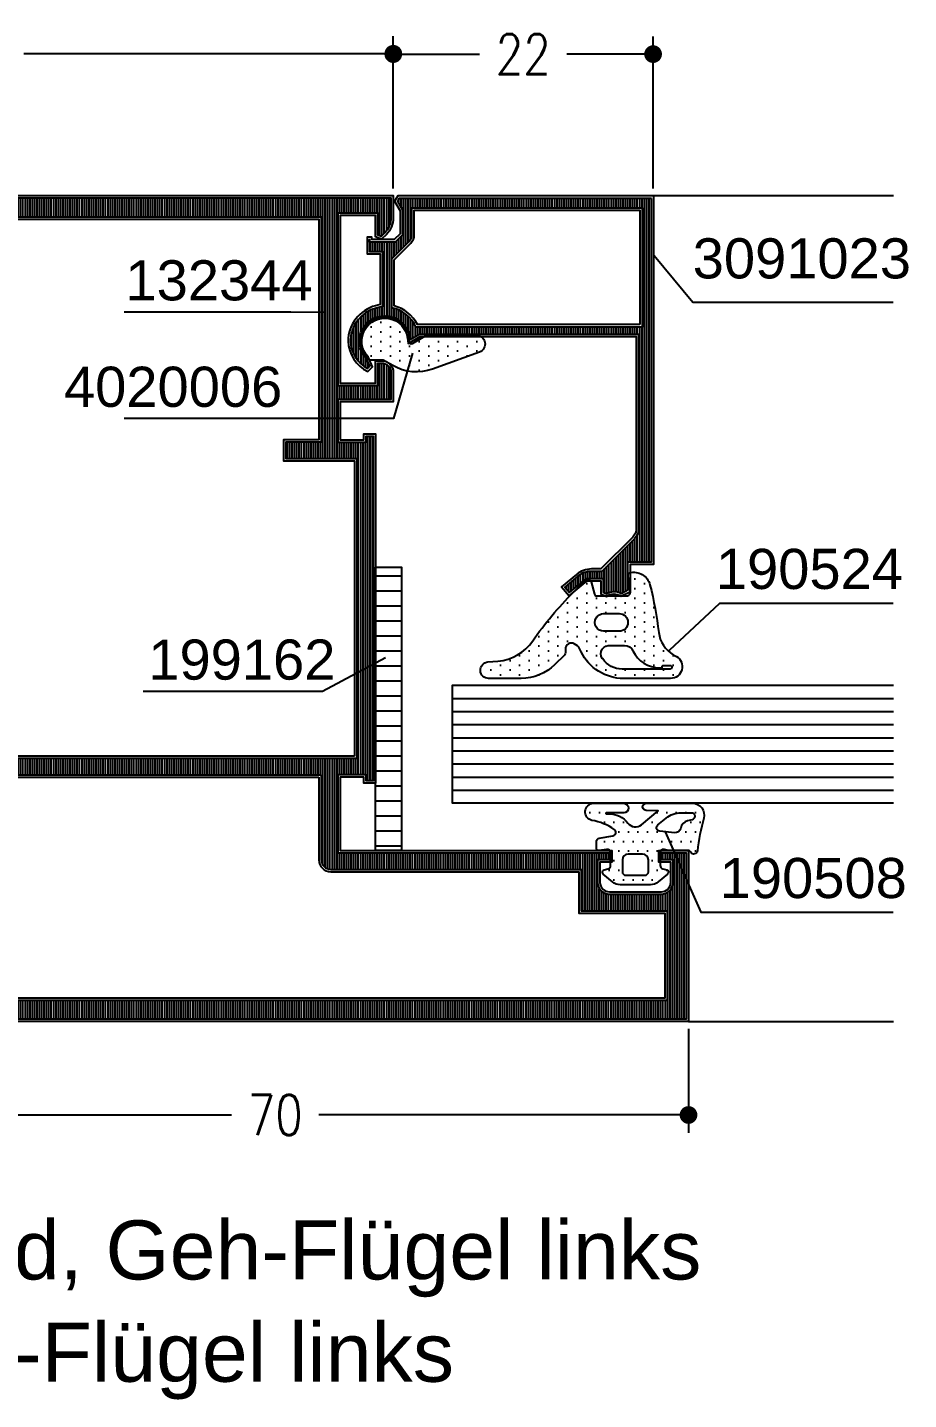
# Model space of a CAD drawing. Extents: x 16 to 119, y 66 to 211.
# Drawn here: x 82.2 to 119.5, y 66.3 to 124.4 of the extents above; entities that cross this region are included whole.
import ezdxf
from ezdxf.enums import TextEntityAlignment as Align

# ---------------------------------------------------------------- set-up
doc = ezdxf.new("R2010")
doc.units = 0
doc.header["$LTSCALE"] = 6
doc.linetypes.add('AUSGEZOGEN', pattern=[0])
doc.layers.get('0').update_dxf_attribs({"color": 4, "linetype": 'CONTINUOUS'})
doc.layers.get('DEFPOINTS').update_dxf_attribs({"linetype": 'AUSGEZOGEN'})
for name, color, linetype in [('01TXT', 7, 'CONTINUOUS'), ('CONST18', 3, 'CONTINUOUS'), ('CONST25', 3, 'CONTINUOUS'), ('DICHT_PAR', 3, 'CONTINUOUS'), ('DICHT_SCH', 3, 'CONTINUOUS'), ('KH_NOR', 7, 'CONTINUOUS'), ('KH_PAR', 3, 'CONTINUOUS'), ('KH_SCH', 3, 'CONTINUOUS'), ('KN_NOR', 7, 'CONTINUOUS'), ('KN_PAR', 3, 'CONTINUOUS'), ('KN_SCH', 3, 'CONTINUOUS'), ('LLMASSE', 7, 'AUSGEZOGEN'), ('PNR', 7, 'CONTINUOUS')]:
    doc.layers.add(name, color=color, linetype=linetype)
doc.styles.get("Standard").update_dxf_attribs({"font": 'simplex.shx', "width": 0.8})
doc.styles.add('SWISS', font='swiss.ttf')
doc.styles.add('SWISSL', font='swissl.ttf')
doc.dimstyles.new('DOK-1ZU1-PUNKT', dxfattribs={"dimscale": 0, "dimtxt": 3, "dimasz": 1.5, "dimexe": 1.5, "dimexo": 0.6, "dimgap": 1.5, "dimtad": 0, "dimdsep": 46, "dimtxsty": 'Standard', "dimblk": 'PUNKT', "dimblk1": 'PUNKT', "dimblk2": 'PUNKT', "dimcen": 0, "dimclrd": 2, "dimclre": 2, "dimclrt": 7, "dimadec": 0, "dimazin": 0, "dimtfac": 0.7, "dimtdec": 4, "dimtofl": 0, "dimtmove": 0, "dimatfit": 3, "dimldrblk": 'PUNKT', "dimfxl": 1, "dimtolj": 1, "dimtzin": 0, "dimarcsym": 0})
doc.dimstyles.new('DOK-1ZU1-STRICH1', dxfattribs={"dimscale": 0, "dimtxt": 3, "dimasz": 1.5, "dimexe": 1.5, "dimexo": 0.6, "dimgap": 1.5, "dimtad": 0, "dimdsep": 46, "dimtxsty": 'Standard', "dimblk": 'PUNKT', "dimblk1": 'PUNKT', "dimblk2": 'PUNKT', "dimcen": 0, "dimclrd": 2, "dimclre": 2, "dimclrt": 7, "dimadec": 0, "dimazin": 0, "dimtfac": 0.7, "dimtdec": 4, "dimtofl": 0, "dimtmove": 0, "dimatfit": 3, "dimldrblk": 'PUNKT', "dimfxl": 1, "dimtolj": 1, "dimtzin": 0, "dimarcsym": 0})

# ---------------------------------------------------------------- blocks, each defined once
blk = doc.blocks.new('STREIFEN')
at = {"layer": 'DICHT_SCH'}
h = blk.add_hatch(dxfattribs=at)
h.set_pattern_fill('LINE', color=256, scale=0.4, angle=90, style=0)
h.set_pattern_definition([(90, (-94.31533518184392, -226.5009291368289), (-1.27, 7.776250346772095e-17), [])])
h.paths.add_polyline_path([(0, 2.199999999999989), (0, 0), (24, 0), (24, 2.199999999999989)])
at = {"layer": 'DICHT_PAR'}
blk.add_lwpolyline([(0, 2.199999999999989), (0, 0), (24, 0), (24, 2.199999999999989)], close=True, dxfattribs=at)
blk = doc.blocks.new('LL199162')
blk.add_blockref('STREIFEN', (0, 0))
blk = doc.blocks.new('PUNKT')
at = {"color": 0, "linetype": 'CONTINUOUS'}
blk.add_line((-0.5, 0), (-1, 0), dxfattribs=at)
at = {"color": 0, "linetype": 'CONTINUOUS', "const_width": 0.5}
blk.add_lwpolyline([(-0.25, 0, 1), (0.25, 0, 1)], format="xyb", close=True, dxfattribs=at)
blk = doc.blocks.new('*D25')
at = {"color": 3, "linetype": 'ByBlock'}
for p, q in [((100.2499999998461, 129.6934177438512), (100.2499999998461, 136.1434457438101)), ((135.2499999999486, 129.6933961072312), (135.2499999999486, 136.1434457438101)), ((100.9999999998461, 135.3934457438101), (115.8990476189449, 135.3934457438101)), ((134.4999999999486, 135.3934457438101), (119.6009523808497, 135.3934457438101))]:
    blk.add_line(p, q, dxfattribs=at)
at = {"layer": 'DEFPOINTS', "color": 0, "linetype": 'ByBlock'}
for p in [(100.2499999998461, 135.3934457438101), (100.2499999998461, 129.3934177438512), (135.2499999999486, 129.3933961072312)]:
    blk.add_point(p, dxfattribs=at)
at = {"color": 3, "linetype": 'ByBlock', "xscale": 0.75, "yscale": 0.75, "zscale": 0.75, "rotation": 180}
blk.add_blockref('PUNKT', (100.2499999998461, 135.3934457438101), dxfattribs=at)
at = {"color": 3, "linetype": 'ByBlock', "xscale": 0.75, "yscale": 0.75, "zscale": 0.75}
blk.add_blockref('PUNKT', (135.2499999999486, 135.3934457438101), dxfattribs=at)
at = {"color": 3, "linetype": 'ByBlock', "insert": (117.7499999998973, 135.3934457438101), "char_height": 1.7, "attachment_point": 5}
blk.add_mtext('\\A1;70', dxfattribs=at)
blk = doc.blocks.new('*D30')
at = {"color": 3, "linetype": 'ByBlock'}
for p, q in [((75.17856697936028, 81.96394846707649), (75.17856697936028, 77.56102169462247)), ((110.1783019462301, 81.96394846692264), (110.1783019462301, 77.56102169462247)), ((75.92856697936028, 78.31102169462247), (90.82748208184279, 78.31102169462247)), ((109.4283019462301, 78.31102169462247), (94.52938684374755, 78.31102169462247))]:
    blk.add_line(p, q, dxfattribs=at)
at = {"layer": 'DEFPOINTS', "color": 0, "linetype": 'ByBlock'}
for p in [(75.17856697936028, 82.26394846707649), (110.1783019462301, 82.26394846692264), (75.17856697936028, 78.31102169462247)]:
    blk.add_point(p, dxfattribs=at)
at = {"color": 3, "linetype": 'ByBlock', "xscale": 0.75, "yscale": 0.75, "zscale": 0.75, "rotation": 180}
blk.add_blockref('PUNKT', (75.17856697936028, 78.31102169462247), dxfattribs=at)
at = {"color": 3, "linetype": 'ByBlock', "xscale": 0.75, "yscale": 0.75, "zscale": 0.75}
blk.add_blockref('PUNKT', (110.1783019462301, 78.31102169462247), dxfattribs=at)
at = {"color": 3, "linetype": 'ByBlock', "insert": (92.67843446279517, 78.31102169462247), "char_height": 1.7, "attachment_point": 5}
blk.add_mtext('\\A1;70', dxfattribs=at)
blk = doc.blocks.new('B-LL190508')
at = {"layer": 'DICHT_SCH'}
h = blk.add_hatch(dxfattribs=at)
h.set_pattern_fill('DOTS', color=256, scale=13, angle=-90.00000000000001, style=0)
h.set_pattern_definition([(270, (1.050707049445437, -3.70677759522296), (0.8124999999999999, -0.4062500000000002), [0, -0.8125])])
edge = h.paths.add_edge_path()
edge.add_arc((2.999999982506951, 0.330593251072699), 1.000000000000001, -1.272221872585407e-14, 105.2232402070224)
edge.add_arc((-2.514192307719908, 20.59370464558474), 20.00000000000001, -82.88554434381888, -74.7767597929776, ccw=False)
edge.add_arc((-1.74930629981418e-08, 0.4499999930694827), 0.3000000000000016, 97.11445565618142, 240.0000000000002)
edge.add_arc((-0.3000000174930602, -0.06961524920117768), 0.2999999999999985, -6.821210263296962e-13, 59.999999999999886, ccw=False)
edge.add_line((-1.74930629981418e-08, -0.06961524920117768), (-1.749306551574175e-08, -1.687299176897463))
edge.add_line((-1.74930629981418e-08, -1.687299176897469), (0.08977773039364839, -2.022354293399717))
edge.add_arc((-0.2000000174930801, -2.1000000069305), 0.3000000000000153, -89.99999999999682, 15.000000000005627, ccw=False)
edge.add_line((-0.2000000174930658, -2.400000006930526), (-1.26980192109938, -2.400000006930522))
edge.add_arc((-1.269801921222436, -2.100000007090898), 0.2999999998396241, -165.00000002350225, -89.99999997649633, ccw=False)
edge.add_line((-1.559579668986101, -2.177645720461271), (-1.647844684532831, -1.848236197910008))
edge.add_arc((-1.841029849790642, -1.900000006930512), 0.2, 15.00000000000025, 140.0000000000012)
edge.add_line((-1.994238738414436, -1.771442484993216), (-2.666044460612047, -2.572069367947591))
edge.add_arc((-1.900000017493054, -3.214856977634113), 1, 140.0000000000009, 180)
edge.add_line((-2.900000017493054, -3.214856977634113), (-2.900000017493053, -5.785143036226918))
edge.add_arc((-1.900000017493054, -5.785143036226913), 1, 180.0000000000002, 219.9999999999993)
edge.add_line((-2.66604446061204, -6.427930645913449), (-1.994238738414435, -7.228557528867826))
edge.add_arc((-1.841029849750596, -7.10000000711112), 0.199999999914585, 219.9999999529931, 345.0000000470065)
edge.add_line((-1.647844684532826, -7.151763815951028), (-1.559579668986093, -6.822354293399767))
edge.add_arc((-1.26980192109937, -6.900000006930512), 0.2999999999999993, 89.99999999999977, 164.9999999999999, ccw=False)
edge.add_line((-1.26980192109937, -6.600000006930514), (-0.200000017493057, -6.600000006930511))
edge.add_arc((-0.2000000174930658, -6.900000006930512), 0.3000000000000007, -8.58393680451428, 89.99999999999977, ccw=False)
edge.add_line((0.09663946208705632, -6.944777447170452), (0.002240329453530587, -7.57014838010388))
edge.add_arc((0.1999999823428471, -7.600000007071685), 0.1999999998588273, 171.4160631484813, 270.0000000470075)
edge.add_line((0.1999999825069398, -7.800000006930503), (0.7482700931537671, -7.800000006930507))
edge.add_arc((0.7482700931537654, -7.50000000693052), 0.2999999999999936, -90.00000000000001, -10.00000000000015)
edge.add_line((1.043712419057416, -7.552094460230592), (1.247227064125431, -6.397905553630457))
edge.add_arc((1.542669390029092, -6.450000006930537), 0.2999999999999962, 33.71261571377721, 169.9999999999996, ccw=False)
edge.add_arc((-2.366940695689946, -9.0586297195659), 5.000000000000002, 10.19230633593429, 33.71261571377801, ccw=False)
edge.add_arc((3.269406714833197, -8.022391051604316), 0.7311143642865103, 191.957423447899, 357.8366345207012)
edge.add_line((3.999999982506951, -8.049989799689357), (3.999962546374912, -5.482666080798323))
edge.add_arc((3.599962546417432, -5.482671913507559), 0.4000000000000089, 0.0008354740569873116, 180.0008354740567)
edge.add_line((3.199962546459945, -5.482677746216808), (3.199980918121061, -6.959880956656836))
edge.add_arc((3.153974862705981, -6.959881242778323), 0.04600605541597135, -180.0003563347002, 0.0003563346957093927, ccw=False)
edge.add_line((3.10796880729089, -6.959880956656832), (3.107968807290888, -6.747518851348637))
edge.add_arc((1.108037209938646, -6.730977814135912), 1.999999999999996, -0.4738712128819647, 52.82349616045679)
edge.add_arc((2.799999982506948, -4.500000006930534), 0.7999999999999993, 140.4219632427655, 232.8234961604567, ccw=False)
edge.add_line((2.183393958129914, -3.990297141819951), (3.357509942728503, -2.569926492610808))
edge.add_line((3.3575099427285, -2.569926492610819), (3.399999982506952, -3.584999032961219))
edge.add_arc((3.699999982506954, -3.584999033207325), 0.2999999999999998, 179.9999999529953, 360.0000000470047)
edge.add_line((3.999999982506951, -3.584999032961207), (3.999999982506956, 0.3305932510727114))
edge = h.paths.add_edge_path(flags=16)
edge.add_line((3.199999982506954, -0.6282729752047373), (3.199999982506954, 0.2305932510726976))
edge.add_arc((2.899999982506957, 0.2305932510727047), 0.3000000000000016, -1.272221872585407e-14, 165)
edge.add_line((2.610222234620226, 0.3082389646034613), (2.50596038668327, -0.08087154918825945))
edge.add_arc((1.733219725652022, 0.1261836868937536), 0.7999999999999997, -78.15788068679927, -15, ccw=False)
edge.add_arc((1.999999982506937, -1.14614814661212), 0.5000000000000001, 101.842119313201, 186.0290041602307)
edge.add_line((1.50276555563457, -1.198664094027222), (1.634078603093823, -2.441969625167381))
edge.add_arc((1.932419259140191, -2.410460056973946), 0.2999999998965212, 186.0290041132243, 320.4219632897709)
edge.add_line((2.163646518358634, -2.601598631134792), (2.741515043449543, -1.902530137981206))
edge.add_arc((1.199999982506954, -0.6282729752047373), 1.999999999999994, -39.5780367572354, -1.272221872585407e-14)
edge = h.paths.add_edge_path(flags=16)
edge.add_arc((-0.8000000174930602, -5.100000006930529), 0.4999999999999964, -90, 0, ccw=False)
edge.add_line((-0.8000000174930602, -5.600000006930514), (-1.800000017493061, -5.600000006930514))
edge.add_arc((-1.800000017739192, -5.300000007176649), 0.299999999753874, -180.00000004700632, -89.99999995299368, ccw=False)
edge.add_line((-2.100000017493057, -5.300000006930517), (-2.10000001749306, -3.700000006930507))
edge.add_arc((-1.80000001749306, -3.700000006930509), 0.3000000000000009, 89.99999999999977, 180, ccw=False)
edge.add_line((-1.80000001749306, -3.400000006930512), (-0.8000000174930588, -3.400000006930515))
edge.add_arc((-0.8000000174930602, -3.900000006930512), 0.5, -2.2737367544323206e-13, 89.99999999999977, ccw=False)
edge.add_line((-0.3000000174930602, -3.900000006930512), (-0.300000017493063, -5.10000000693052))
at = {"layer": 'DICHT_PAR'}
for points in [[(3.999999982506953, 0.3305932510727132, 0.4943569637722948), (2.737419397258055, 1.295503317478037, -0.03539601838339958), (-0.03715556858015745, 0.747690209609118, 0.7191390354989544), (-0.1500000174930527, 0.1901923719341596, -0.2679491924311256), (-1.749306122178496e-08, -0.06961524920117768), (-1.749306210996338e-08, -1.687299176897469), (0.089777730393652, -2.022354293399715, -0.4931454260313171), (-0.200000017493065, -2.400000006930526), (-1.26980192109937, -2.400000006930512, -0.3394542590921118), (-1.559579668986101, -2.177645720461271), (-1.647844684532826, -1.848236197910012, 0.6068148963146014), (-1.994238738414436, -1.771442484993216), (-2.666044460612055, -2.572069367947591, 0.1763269807084609), (-2.900000017493054, -3.214856977634113), (-2.900000017493054, -5.785143036226913, 0.1763269807084611), (-2.66604446061204, -6.427930645913449), (-1.994238738414436, -7.228557528867825, 0.6068148968758568), (-1.647844684532826, -7.151763815951028), (-1.559579668986087, -6.822354293399755, -0.339454258863376), (-1.26980192109937, -6.600000006930514), (-0.2000000174930516, -6.600000006930514, -0.4588069095179975), (0.09663946208705632, -6.944777447170452), (0.00224032945352981, -7.570148380103888, 0.4588069100145539), (0.1999999825069398, -7.800000006930503), (0.7482700931537654, -7.800000006930503, 0.3639702342662018), (1.043712419057416, -7.552094460230592), (1.247227064125441, -6.397905553630466, -0.6763345122321475), (1.792218969968603, -6.28349172740063, -0.102988530757243), (2.55415619428125, -8.173866813745406, 0.8837861257265126), (3.999999982506951, -8.049989799689357), (3.999962546374904, -5.482666080798325, 0.9999999999999972), (3.199962546459945, -5.482677746216808), (3.199980918121058, -6.959880956656832, -1.000006219233057), (3.10796880729089, -6.959880956656832), (3.10796880729089, -6.74751885134863, 0.2368386138423189), (2.316582047487431, -5.137422237560642, -0.426544051657322), (2.183393958129914, -3.990297141819951), (3.357509942728502, -2.569926492610819), (3.399999982506957, -3.584999032961207, 1.000000000820386), (3.999999982506951, -3.584999032961207), (3.999999982506953, 0.3305932510727132)], [(3.199999982506956, -0.6282729752047373), (3.199999982506956, 0.2305932510727047, 0.8769764629927566), (2.610222234620228, 0.3082389646034613), (2.505960386683274, -0.08087154918825945, -0.282772991566958), (1.897392191408901, -0.656789749109862, 0.3847999234038062), (1.502765555634571, -1.198664094027222), (1.63407860309383, -2.441969625167388, 0.6643541298328625), (2.163646518358636, -2.601598631134792), (2.741515043449542, -1.902530137981202, 0.1744291887555947), (3.199999982506956, -0.6282729752047373)], [(-0.3000000174930584, -5.100000006930529, -0.414213562373095), (-0.8000000174930602, -5.600000006930514), (-1.80000001749306, -5.600000006930514, -0.414213562853683), (-2.100000017493057, -5.300000006930517), (-2.100000017493057, -3.700000006930509, -0.4142135623730961), (-1.80000001749306, -3.400000006930512), (-0.8000000174930602, -3.400000006930512, -0.414213562373095), (-0.3000000174930584, -3.900000006930512), (-0.3000000174930584, -5.100000006930529)]]:
    blk.add_lwpolyline(points, format="xyb", close=True, dxfattribs=at)
blk = doc.blocks.new('B-LL132344')
at = {"layer": 'KH_SCH'}
h = blk.add_hatch(dxfattribs=at)
h.set_pattern_fill('_U', color=256, scale=0.2, style=0, pattern_type=0)
h.set_pattern_definition([(0, (33.76173578562217, 26.39453715693752), (0, 0.2), [])])
edge = h.paths.add_edge_path()
edge.add_line((0.2000127274254686, 6.200530902876203), (19.99997200015385, 6.200613742728223))
edge.add_line((19.99997200015385, 6.200613742728223), (19.99997200015368, -6.299936361737187))
edge.add_line((19.99997200015368, -6.299936361737187), (22.59997200033171, -6.299936361648312))
edge.add_line((22.59997200033171, -6.299936361648312), (22.59997200004744, -4.199936361471876))
edge.add_line((22.59997200004744, -4.199936361471876), (21.29997200002271, -4.19993636163596))
edge.add_line((21.29997200002271, -4.19993636163596), (21.299971999977, -0.2999363616110244))
edge.add_line((21.299971999977, -0.2999363616110244), (48.699971999977, -0.2999363615694079))
edge.add_line((48.699971999977, -0.2999363615694079), (48.69997200002271, -4.199936361557068))
edge.add_line((48.69997200002271, -4.199936361557068), (47.39997199995555, -4.199936361639109))
edge.add_line((47.39997199995555, -4.199936361639109), (47.39997200013647, -6.299936361733069))
edge.add_line((47.39997200013647, -6.299936361733069), (50.83702419018825, -6.299936361544775))
edge.add_line((50.83702419018825, -6.299936361544775), (51.11914735934013, -4.699936361387349))
edge.add_line((51.11914735934013, -4.699936361387349), (49.8999720000024, -4.699936361630025))
edge.add_line((49.8999720000024, -4.699936361630025), (49.89997199994603, -0.2999363616528932))
edge.add_line((49.89997199994603, -0.2999363616528932), (55.69997169745225, -0.2999363613224482))
edge.add_line((55.69997169745225, -0.2999363613224482), (55.69999969745218, -18.80000000015233))
edge.add_line((55.69999969745218, -18.80000000015233), (69.80000003672086, -18.80000000005278))
edge.add_line((69.80000003672086, -18.80000000005278), (69.8000126907565, 50.8000000001376))
edge.add_line((69.8000126907565, 50.8000000001376), (68.10417578330677, 50.8))
edge.add_arc((68.10417578330677, 48.99999999999999), 1.800000000000011, 90, 135.0000000000016)
edge.add_line((66.83138357717094, 50.27279220613575), (66.52379677833721, 49.96520540730201))
edge.add_line((66.52379677833721, 49.96520540730201), (66.63364845485576, 49.70000000000152))
edge.add_line((66.63364845485576, 49.70000000000152), (68.50001272723357, 49.7000000000228))
edge.add_line((68.50001272723357, 49.7000000000228), (68.50001272754737, 46.29999999984429))
edge.add_line((68.50001272754737, 46.29999999984429), (53.90001272729575, 46.29999999998138))
edge.add_line((53.90001272729575, 46.29999999998138), (53.90001272724925, 49.6999999999795))
edge.add_line((53.90001272724925, 49.6999999999795), (55.80001272735865, 49.69999999997948))
edge.add_line((55.80001272735865, 49.69999999997948), (55.80001272727252, 50))
edge.add_arc((55.00001272727252, 50), 0.7999999999999972, 0, 90.00000000211544)
edge.add_line((55.00001272724298, 50.8), (52.70001272719573, 50.79999999991507))
edge.add_line((52.70001272719573, 50.79999999991507), (52.70001272754441, 46.29999999983976))
edge.add_line((52.70001272754441, 46.29999999983976), (49.10001272732891, 46.29999999995513))
edge.add_line((49.10001272732891, 46.29999999995513), (49.10001272726738, 48.70000000000002))
edge.add_line((49.10001272726738, 48.70000000000002), (49.60001272727252, 48.70000000000003))
edge.add_line((49.60001272727252, 48.70000000000003), (49.60001272727253, 49.30000000000003))
edge.add_line((49.60001272727253, 49.30000000000003), (20.39999999999999, 49.30000000000001))
edge.add_line((20.39999999999999, 49.30000000000001), (20.39999999999999, 48.7))
edge.add_line((20.39999999999999, 48.7), (20.89999872727169, 48.69999999999999))
edge.add_line((20.89999872727169, 48.69999999999999), (20.9000140000599, 46.30000000005455))
edge.add_line((20.9000140000599, 46.30000000005455), (14.30001272726719, 46.29999999994541))
edge.add_line((14.30001272726719, 46.29999999994541), (14.30001273377724, 69.30000000548286))
edge.add_line((14.30001273377724, 69.30000000548286), (13.7000127272438, 69.30000000132453))
edge.add_line((13.7000127272438, 69.30000000132453), (13.70001272740789, 68.29999999993123))
edge.add_line((13.70001272740789, 68.29999999993123), (11.80001283973202, 68.29999999999998))
edge.add_arc((11.80001283976822, 69.3000001124957), 1.000000112495712, 180.0000000000041, 269.9999999979258, ccw=False)
edge.add_line((10.80001272727252, 69.30000011249562), (10.80001272727218, 73.69999999739613))
edge.add_arc((11.80001271555325, 73.70000001171894), 0.9999999882810721, 89.9999993286632, 180.0000008206364, ccw=False)
edge.add_line((11.80001272727029, 74.7), (13.70001272723561, 74.70000000002292))
edge.add_line((13.70001272723561, 74.70000000002292), (13.70001272731764, 73.70000000380085))
edge.add_line((13.70001272731764, 73.70000000380085), (14.30001271037002, 73.70000001538806))
edge.add_line((14.30001271037002, 73.70000001538806), (14.30001273179352, 75.80000000677212))
edge.add_line((14.30001273179352, 75.80000000677212), (0.2000127271195744, 75.79999999994303))
edge.add_line((0.2000127271195741, 75.79999999994303), (0.2000127274254686, 6.20053090287621))
edge = h.paths.add_edge_path(flags=16)
edge.add_line((22.30001306618141, 47.90000000000001), (22.30000137339752, 6.200000000000003))
edge.add_line((22.30000137339752, 6.200000000000003), (21.6, 6.200000000000003))
edge.add_line((21.6, 6.200000000000003), (21.60000000000001, 1.099999999999998))
edge.add_line((21.60000000000001, 1.099999999999998), (47.69994400000019, 1.100000000000009))
edge.add_line((47.69994400000019, 1.100000000000009), (47.69994400000019, 10.80000000000074))
edge.add_line((47.69994400000019, 10.80000000000074), (49.09999999999999, 10.80000000000074))
edge.add_line((49.09999999999999, 10.80000000000074), (49.09999999999998, 7.80000000000074))
edge.add_line((49.09999999999998, 7.80000000000074), (57.09999999999995, 7.800000000000683))
edge.add_line((57.09999999999995, 7.800000000000683), (57.09999999999994, 7.199999999918649))
edge.add_arc((56.30000000036912, 7.199999999631508), 0.7999999996308134, -90.00000002644128, 2.0564925762300845e-08, ccw=False)
edge.add_line((56.29999999999993, 6.400000000000691), (50.29999999999997, 6.400000000000723))
edge.add_arc((50.29999999999995, 5.200000000000724), 1.199999999999999, 89.99999999999933, 179.9999999999997)
edge.add_line((49.09999999999995, 5.200000000000731), (49.09999999999996, 2.299999999999997))
edge.add_arc((50.29999999999995, 2.299999999999994), 1.199999999999996, 179.9999999999998, 270.0000000000007)
edge.add_line((50.29999999999997, 1.099999999999994), (56.29999999999995, 1.100000000000069))
edge.add_arc((56.29999999999995, 0.3000000000000682), 0.8000000000000007, 0, 90.00000000000051, ccw=False)
edge.add_line((57.09999999999995, 0.3000000000000682), (57.09999999999997, -17.20000000000014))
edge.add_line((57.09999999999997, -17.20000000000014), (68.20000000000002, -17.19999999999997))
edge.add_line((68.20000000000002, -17.19999999999997), (68.20000000000002, 44.89999999999993))
edge.add_line((68.20000000000002, 44.89999999999993), (49.10001272727235, 44.90000000000006))
edge.add_line((49.10001272727235, 44.90000000000006), (49.10001272727247, 41.90000000000005))
edge.add_line((49.10001272727247, 41.90000000000005), (47.69995672727239, 41.90000000000004))
edge.add_line((47.69995672727239, 41.90000000000004), (47.69995672727231, 47.90000000000001))
edge.add_line((47.69995672727231, 47.90000000000001), (22.30001306618141, 47.90000000000001))
edge = h.paths.add_edge_path(flags=16)
edge.add_line((20.90000000000004, 44.90000000000004), (13.70001272727268, 44.90000000000004))
edge.add_arc((13.70001272727268, 45.70000000000005), 0.8000000000000043, 180, 270, ccw=False)
edge.add_line((12.90001272727268, 45.70000000000005), (12.90001272727256, 66.90000000000296))
edge.add_line((12.90001272727256, 66.90000000000296), (9.400012727322208, 66.89999999995173))
edge.add_line((9.400012727322208, 66.89999999995173), (9.400012727270932, 74.20000000000013))
edge.add_line((9.400012727270932, 74.20000000000013), (1.799999999999772, 74.20000000000002))
edge.add_line((1.799999999999773, 74.20000000000002), (1.799999999999773, 7.80000000000004))
edge.add_line((1.799999999999773, 7.800000000000033), (20.90000000000005, 7.800000000000004))
edge.add_line((20.90000000000005, 7.800000000000004), (20.90000000000004, 44.90000000000004))
at = {"layer": 'KH_NOR'}
for points in [[(1.272742634752224e-05, 6.000530066106556), (19.79997200015385, 6.000612905958572), (19.79997200015368, -6.49993636174402), (22.79997200035879, -6.499936361641472), (22.79997200002037, -3.999936361446633), (21.49997200002036, -3.999936361610713), (21.49997199997934, -0.4999363616107253), (48.49997199997934, -0.4999363615697092), (48.49997200002036, -3.99993636156969), (47.19997199993832, -3.999936361651732), (47.1999720001537, -6.499936361744025), (51.00484411642628, -6.49993636153558), (51.35749807786596, -4.4999363613399), (50.09997199999985, -4.499936361590212), (50.09997199994858, -0.4999363616414989), (55.49997200015369, -0.4999363613338446), (55.50000000015361, -19.00000000015374), (70.00000000035871, -19.00000000005137), (70.00001272711869, 51.00000000015382), (68.10417578330677, 51, 0.198912367379658), (66.68996222093367, 50.41421356237309), (66.28788069291656, 50.01213203435597), (66.50001272727252, 49.50000000000001), (68.30001272725201, 49.50000000002052), (68.30001272752891, 46.49999999984618), (54.10001272729301, 46.49999999997949), (54.100012727252, 49.49999999997949), (56.0000127274161, 49.49999999997951), (56.00001272727252, 50, 0.414213562373095), (55.00001272727252, 51), (52.50001272718023, 50.9999999999077), (52.50001272752891, 46.49999999984618), (49.30001272732379, 46.49999999994873), (49.30001272727251, 48.50000000000001), (49.80001272727252, 48.50000000000001), (49.80001272727252, 49.50000000000001), (20.19999999999999, 49.5), (20.19999999999999, 48.5), (20.69999999999999, 48.5), (20.7000127273235, 46.50000000005127), (14.5000127273238, 46.49999999994873), (14.50001273383385, 69.50000000686899), (13.50001272721097, 69.49999999993847), (13.50001272737507, 68.49999999993847), (11.80001272727236, 68.5, -0.41421348000001), (11.00001272727252, 69.30000000000007), (11.00001272727217, 73.70000000000005, -0.4142135699999867), (11.8000127272727, 74.5), (13.50001272725201, 74.5000000000205), (13.50001272733404, 73.49999999993847), (14.50001270832968, 73.50000001925048), (14.50001273383385, 76.00000000686899), (1.272711869504395e-05, 75.99999999984617), (1.272742634752224e-05, 6.000530066106556)], [(20.70000000000005, 44.70000000000005), (13.70001272727268, 44.70000000000005, -0.414213562373095), (12.70001272727268, 45.70000000000005), (12.70001272727256, 66.70000000000005), (9.200012727323617, 66.69999999994877), (9.200012727272338, 74.00000000000011), (1.999999999999773, 74), (1.999999999999773, 8.000000000000028), (20.70000000000005, 8), (20.70000000000005, 44.70000000000005)], [(22.50001301010092, 47.7), (22.50000131731703, 6.000000000000004), (21.8, 6.000000000000004), (21.8, 1.299999999999997), (47.49994400000018, 1.300000000000001), (47.4999440000002, 11.00000000000074), (49.29999999999998, 11.00000000000074), (49.29999999999997, 8.000000000000735), (57.29999999999994, 8.000000000000686), (57.29999999999994, 7.200000000000692, -0.4142135626133905), (56.29999999999993, 6.200000000000692), (50.29999999999997, 6.200000000000728, 0.4142135623730961), (49.29999999999996, 5.200000000000731), (49.29999999999995, 2.299999999999997, 0.4142135623730992), (50.29999999999997, 1.299999999999994), (56.29999999999994, 1.300000000000068, -0.4142135623730992), (57.29999999999995, 0.3000000000000682), (57.29999999999995, -17.00000000000014), (68, -16.99999999999997), (68, 44.69999999999993), (49.30001272727236, 44.70000000000005), (49.30001272727247, 41.70000000000005), (47.49995672727238, 41.70000000000005), (47.49995672727232, 47.7), (22.50001301010092, 47.7)]]:
    blk.add_lwpolyline(points, format="xyb", close=True, dxfattribs=at)
at = {"layer": 'KH_PAR'}
for points in [[(0.2000127274254686, 6.200530902876203), (19.99997200015385, 6.200613742728223), (19.99997200015368, -6.299936361737187), (22.59997200033171, -6.299936361648312), (22.59997200004744, -4.199936361471876), (21.29997200002271, -4.19993636163596), (21.299971999977, -0.2999363616110244), (48.699971999977, -0.2999363615694079), (48.69997200002271, -4.199936361557068), (47.39997199995555, -4.199936361639109), (47.39997200013647, -6.299936361733069), (50.83702419018825, -6.299936361544775), (51.11914735934013, -4.699936361387349), (49.8999720000024, -4.699936361630025), (49.89997199994603, -0.2999363616528932), (55.69997169745225, -0.2999363613224482), (55.69999969745218, -18.80000000015233), (69.80000003672086, -18.80000000005278), (69.8000126907565, 50.8000000001376), (68.10417578330677, 50.8, 0.1989123673796654), (66.83138357717094, 50.27279220613575), (66.52379677833721, 49.96520540730201), (66.63364845485576, 49.70000000000152), (68.50001272723357, 49.7000000000228), (68.50001272754737, 46.29999999984429), (53.90001272729575, 46.29999999998138), (53.90001272724925, 49.6999999999795), (55.80001272735865, 49.69999999997948), (55.80001272727252, 50, 0.4142135623839069), (55.00001272724298, 50.8), (52.70001272719573, 50.79999999991507), (52.70001272754441, 46.29999999983976), (49.10001272732891, 46.29999999995513), (49.10001272726738, 48.70000000000002), (49.60001272727252, 48.70000000000003), (49.60001272727253, 49.30000000000003), (20.39999999999999, 49.30000000000001), (20.39999999999999, 48.7), (20.89999872727169, 48.69999999999999), (20.9000140000599, 46.30000000005455), (14.30001272726719, 46.29999999994541), (14.30001273377724, 69.30000000548286), (13.7000127272438, 69.30000000132453), (13.70001272740789, 68.29999999993123), (11.80001283973202, 68.29999999999998, -0.4142135623624736), (10.80001272727252, 69.30000011249562), (10.80001272727218, 73.69999999739613, -0.414213569999987), (11.80001272727029, 74.7), (13.70001272723561, 74.70000000002292), (13.70001272731764, 73.70000000380085), (14.30001271037002, 73.70000001538806), (14.30001273179352, 75.80000000677212), (0.2000127271195741, 75.79999999994303), (0.2000127274254686, 6.200530902876203)], [(20.90000000000004, 44.90000000000004), (13.70001272727268, 44.90000000000004, -0.4142135623730968), (12.90001272727268, 45.70000000000005), (12.90001272727256, 66.90000000000296), (9.400012727322208, 66.89999999995173), (9.400012727270932, 74.20000000000013), (1.799999999999773, 74.20000000000002), (1.799999999999773, 7.800000000000033), (20.90000000000005, 7.800000000000004), (20.90000000000004, 44.90000000000004)], [(22.30001306618141, 47.90000000000001), (22.30000137339752, 6.200000000000003), (21.6, 6.200000000000003), (21.60000000000001, 1.099999999999998), (47.69994400000019, 1.100000000000009), (47.69994400000019, 10.80000000000074), (49.09999999999999, 10.80000000000074), (49.09999999999998, 7.80000000000074), (57.09999999999995, 7.800000000000683), (57.09999999999994, 7.199999999918649, -0.4142135626133894), (56.29999999999993, 6.400000000000691), (50.29999999999997, 6.400000000000723, 0.4142135623730973), (49.09999999999995, 5.200000000000731), (49.09999999999996, 2.299999999999997, 0.4142135623730981), (50.29999999999997, 1.099999999999994), (56.29999999999995, 1.100000000000069, -0.4142135623730968), (57.09999999999995, 0.3000000000000682), (57.09999999999997, -17.20000000000014), (68.20000000000002, -17.19999999999997), (68.20000000000002, 44.89999999999993), (49.10001272727235, 44.90000000000006), (49.10001272727247, 41.90000000000005), (47.69995672727239, 41.90000000000004), (47.69995672727231, 47.90000000000001), (22.30001306618141, 47.90000000000001)]]:
    blk.add_lwpolyline(points, format="xyb", close=True, dxfattribs=at)
blk = doc.blocks.new('*U33')
at = {"layer": 'CONST25'}
for p, q in [((0, 9.999999999999773), (37.35660389312687, 9.999999999999773)), ((0, 8.888888888888687), (37.35660389312687, 8.888888888888687)), ((0, 7.777777777777601), (37.35660389312687, 7.777777777777601)), ((0, 6.666666666666515), (37.35660389312687, 6.666666666666515)), ((0, 5.555555555555429), (37.35660389312687, 5.555555555555429)), ((0, 4.444444444444343), (37.35660389312687, 4.444444444444343)), ((0, 3.333333333333258), (37.35660389312687, 3.333333333333258)), ((0, 2.222222222222172), (37.35660389312687, 2.222222222222172)), ((0, 1.111111111111086), (37.35660389312687, 1.111111111111086))]:
    blk.add_line(p, q, dxfattribs=at)
blk.add_lwpolyline([(37.35660389312687, 0), (0, 0), (0, 10), (37.35660389312687, 10)], dxfattribs=at)
blk = doc.blocks.new('*D56')
at = {"color": 3, "linetype": 'ByBlock'}
for p, q in [((97.67830194638384, 117.8639204669227), (97.67830194638384, 123.9995265890758)), ((108.6783019464355, 117.563920466897), (108.6783019464355, 123.9995265890758)), ((98.42830194638384, 123.2495265890758), (101.3273495654573, 123.2495265890758)), ((107.9283019464355, 123.2495265890758), (105.029254327362, 123.2495265890758))]:
    blk.add_line(p, q, dxfattribs=at)
at = {"layer": 'DEFPOINTS', "color": 0, "linetype": 'ByBlock'}
for p in [(108.6783019464355, 123.2495265890758), (97.67830194638384, 117.5639204669227), (108.6783019464355, 117.263920466897)]:
    blk.add_point(p, dxfattribs=at)
at = {"color": 3, "linetype": 'ByBlock', "xscale": 0.75, "yscale": 0.75, "zscale": 0.75, "rotation": 180}
blk.add_blockref('PUNKT', (97.67830194638384, 123.2495265890758), dxfattribs=at)
at = {"color": 3, "linetype": 'ByBlock', "xscale": 0.75, "yscale": 0.75, "zscale": 0.75}
blk.add_blockref('PUNKT', (108.6783019464355, 123.2495265890758), dxfattribs=at)
at = {"color": 3, "linetype": 'ByBlock', "insert": (103.1783019464097, 123.2495265890758), "char_height": 1.7, "attachment_point": 5}
blk.add_mtext('\\A1;22', dxfattribs=at)
blk = doc.blocks.new('B-LL190524')
at = {"layer": 'DICHT_SCH'}
h = blk.add_hatch(dxfattribs=at)
h.set_pattern_fill('DOTS', color=256, scale=13, style=0)
h.set_pattern_definition([(0, (-3.92410173595469, -2.758173902722573), (0.40625, 0.8125), [0, -0.8125])])
edge = h.paths.add_edge_path()
edge.add_arc((-3.317893153427004, 5.088597082690742), 2.499763217195936, 209.9886112795734, 263.450962235275, ccw=False)
edge.add_line((-5.482999999999979, 3.839145809143589), (-5.633999999999979, 4.100145809143591))
edge.add_arc((-6.50001270594689, 3.600149227737461), 0.9999872940589334, 30.00019413945395, 180.0001958734893)
edge.add_line((-7.49999999999998, 3.600145809143591), (-7.49999999999998, -0.3688541908564105))
edge.add_arc((-3.4998941207474, -0.3683754952568121), 4.000105907895506, 180.0068566278557, 244.0067749354298)
edge.add_line((-5.252999999999978, -3.963854190856409), (-4.85099999999998, -4.159854190856411))
edge.add_arc((-4.981615732636898, -4.428688760415451), 0.2988854218630834, 30.086777426792025, 64.08677712434991, ccw=False)
edge.add_line((-4.722999999999979, -4.278854190856411), (-4.566999999999981, -4.549854190856411))
edge.add_arc((-5.000006552633277, -4.799857741136122), 0.4999964497632269, -89.99924911820318, 30.000704658509278, ccw=False)
edge.add_line((-4.99999999999998, -5.299854190856411), (-5.30899999999998, -5.299854190856411))
edge.add_arc((-5.308858300480525, -5.599575336897352), 0.2997211795366636, 90.02708779118912, 135.3271954413014)
edge.add_line((-5.521999999999981, -5.388854190856414), (-6.34299999999998, -6.218854190856412))
edge.add_arc((-3.49939011838534, -9.032883733510333), 4.000609881723719, 135.2995618859506, 179.9995768971643)
edge.add_line((-7.49999999999998, -9.03285419085641), (-7.49999999999998, -11.79985419085641))
edge.add_arc((-6.800168349461039, -11.79985721048099), 0.699831650545456, 179.9997527809096, 354.9997836046462)
edge.add_line((-6.10299999999998, -11.86085419085641), (-6.027999999999979, -11.00885419085641))
edge.add_arc((-2.042363297241508, -11.3574111131723), 4.000848891731571, 124.7180367418269, 175.0020130776353, ccw=False)
edge.add_arc((-21.40454471195387, 16.5911929858545), 29.99942377251496, 304.7127477539026, 314.9966204203074)
edge.add_line((-0.1929999999999907, -4.622854190856426), (0.8120000000000207, -3.616854190856412))
edge.add_arc((0.6003736228409794, -3.405036694926893), 0.2994200646104273, 314.9741399064044, 434.974093683117)
edge.add_line((0.6780000000000221, -3.11585419085641), (-0.351999999999979, -2.839854190856411))
edge.add_arc((-0.3002386306365228, -2.646915420567336), 0.199761378747346, 179.9824380263412, 254.9823848290963, ccw=False)
edge.add_line((-0.4999999999999787, -2.646854190856413), (-0.4999999999999787, -0.09985419085641212))
edge.add_arc((-0.1997960646422729, -0.0998462910687038), 0.3002039354616461, 81.61131212566329, 180.0015077233884, ccw=False)
edge.add_line((-0.1559999999999793, 0.1971458091435885), (1.156000000000022, 0.003145809143589418))
edge.add_arc((1.199340047853499, 0.3001224449611525), 0.300122444961151, 261.6970073034988, 327.3366558788417)
edge.add_arc((0.0997399023290434, 0.5002534121344712), 1.399903313767392, 345.0090689760942, 435.5950010450154)
edge.add_arc((-7.018812010112732, -27.19893356731409), 29.99918197495759, 75.58753979790686, 83.46192188605454)
edge = h.paths.add_edge_path(flags=16)
edge.add_arc((-2.74999999999998, -0.7498541908564107), 0.7500000000000009, 0, 180)
edge.add_line((-3.49999999999998, -0.7498541908564106), (-3.49999999999998, -2.049854190856411))
edge.add_arc((-2.74999999999998, -2.049854191164067), 0.7500000000000009, 179.9999999764969, 360.0000000235032)
edge.add_line((-1.999999999999979, -2.049854190856411), (-1.999999999999979, -0.7498541908564107))
edge = h.paths.add_edge_path(flags=16)
edge.add_arc((-5.502050336243697, -0.2963033723751143), 0.7970962018495147, 359.385349966091, 424.6677949832867)
edge.add_arc((-4.100094565185552, 2.687772761748694), 2.499905462648351, 179.9914500601385, 244.88868677568712, ccw=False)
edge.add_line((-6.599999999999978, 2.688145809143588), (-6.599999999999978, 2.900145809143588))
edge.add_line((-6.599999999999978, 2.900145809143588), (-6.49999999999998, 2.900145809143588))
edge.add_arc((-6.499999925251442, 3.00014573439505), 0.09999992525148955, 269.9999571722104, 360.0000428277906)
edge.add_line((-6.399999999999981, 3.000145809143589), (-6.399999999999981, 3.600145809143591))
edge.add_arc((-6.499999925251441, 3.600145883892129), 0.09999992525148778, 359.9999571722104, 450.0000428277906)
edge.add_line((-6.49999999999998, 3.700145809143589), (-6.599999999999978, 3.700145809143589))
edge.add_arc((-6.600000074707498, 3.600145883851107), 0.09999992529250916, 89.99995719571199, 180.000042804286)
edge.add_line((-6.69999999999998, 3.600145809143591), (-6.69999999999998, -0.5028541908564108))
edge.add_arc((-4.700212425267197, -0.50255364064453), 1.999787597317789, 180.0086110438731, 235.0085152020055)
edge.add_line((-5.84699999999998, -2.140854190856412), (-5.80199999999998, -2.172854190856413))
edge.add_arc((-5.400316627351192, -1.599748081373475), 0.6998572315759647, 234.9738353795987, 370.8628248741053)
edge.add_line((-4.71299999999998, -1.467854190856411), (-4.704999999999981, -0.3048541908564104))
at = {"layer": 'DICHT_PAR'}
for points in [[(-3.602999999999977, 2.605145809143586, -0.237599), (-5.482999999999979, 3.839145809143589), (-5.633999999999979, 4.100145809143591, 0.7673270000000002), (-7.49999999999998, 3.600145809143591), (-7.49999999999998, -0.3688541908564105, 0.2867450000000001), (-5.252999999999978, -3.963854190856409), (-4.85099999999998, -4.159854190856411, -0.1494509999999999), (-4.722999999999979, -4.278854190856411), (-4.566999999999981, -4.549854190856411, -0.5773500002734709), (-4.99999999999998, -5.299854190856411), (-5.30899999999998, -5.299854190856411, 0.2002740000000002), (-5.521999999999981, -5.388854190856414), (-6.34299999999998, -6.218854190856412, 0.197552), (-7.49999999999998, -9.03285419085641), (-7.49999999999998, -11.79985419085641, 0.9572920000000007), (-6.10299999999998, -11.86085419085641), (-6.027999999999979, -11.00885419085641, -0.222995), (-4.320999999999979, -8.06885419085641, 0.04490199999999981), (-0.1929999999999907, -4.622854190856426), (0.8120000000000207, -3.616854190856412, 0.5773500002734713), (0.6780000000000221, -3.11585419085641), (-0.351999999999979, -2.839854190856411, -0.3394539999999996), (-0.4999999999999787, -2.646854190856413), (-0.4999999999999787, -0.09985419085641212, -0.4577840000000001), (-0.1559999999999793, 0.1971458091435885), (1.156000000000022, 0.003145809143589418, 0.2945039999999998), (1.452000000000021, 0.1381458091435873, 0.4172120002408051), (0.4480000000000218, 1.856145809143587, 0.03437200000000001), (-3.602999999999977, 2.605145809143586)], [(-4.704999999999981, -0.3048541908564104, 0.2928110002226887), (-5.16099999999998, 0.424145809143589, -0.290987), (-6.599999999999978, 2.688145809143588), (-6.599999999999978, 2.900145809143588), (-6.49999999999998, 2.900145809143588, 0.414214000240294), (-6.399999999999981, 3.000145809143589), (-6.399999999999981, 3.600145809143591, 0.4142140002402939), (-6.49999999999998, 3.700145809143589), (-6.599999999999978, 3.700145809143589, 0.4142140000000003), (-6.69999999999998, 3.600145809143591), (-6.69999999999998, -0.5028541908564108, 0.2446979999999999), (-5.84699999999998, -2.140854190856412), (-5.80199999999998, -2.172854190856413, 0.6738040002982226), (-4.71299999999998, -1.467854190856411), (-4.704999999999981, -0.3048541908564104)], [(-1.999999999999979, -0.7498541908564107, 0.9999999999999999), (-3.49999999999998, -0.7498541908564106), (-3.49999999999998, -2.049854190856411, 1.000000000410207), (-1.999999999999979, -2.049854190856411), (-1.999999999999979, -0.7498541908564107)]]:
    blk.add_lwpolyline(points, format="xyb", close=True, dxfattribs=at)
blk = doc.blocks.new('LL190524')
blk.add_blockref('B-LL190524', (0, 0))
blk = doc.blocks.new('B-LL3091023')
at = {"layer": 'KN_SCH'}
h = blk.add_hatch(dxfattribs=at)
h.set_pattern_fill('_U', color=256, scale=0.2, style=0, pattern_type=0)
h.set_pattern_definition([(0, (-12.61524086824097, 13.02250327400434), (0, 0.2), [])])
edge = h.paths.add_edge_path()
edge.add_line((-0.2000000000508084, 21.80000000010276), (-0.2000000000002728, 0.4154700538897877))
edge.add_line((-0.2000000000002728, 0.4154700538897864), (-0.4500000000000046, 0.2711324865925331))
edge.add_line((-0.4500000000000046, 0.2711324865925331), (-1.192820323027558, 0.7000000000520148))
edge.add_line((-1.192820323027558, 0.7000000000520148), (-3.282842712474642, 0.7000000000520223))
edge.add_line((-3.282842712474642, 0.7000000000520223), (-3.900000000000007, 0.08284271252664044))
edge.add_line((-3.900000000000007, 0.08284271252664047), (-3.900000000000013, -2.099999999947969))
edge.add_line((-3.900000000000013, -2.099999999947969), (-3.700000000000003, -2.099999999947976))
edge.add_line((-3.700000000000001, -2.099999999952376), (-4.699999999974835, -2.099999999974347))
edge.add_line((-4.699999999974835, -2.099999999974347), (-4.700000000005605, -0.9999999999419789))
edge.add_line((-4.700000000005605, -0.9999999999419791), (-9.356532657103545, -1.000000000081714))
edge.add_line((-9.356532657103545, -1.000000000081714), (-9.492087073757995, -1.524999999012127))
edge.add_arc((-12.30000000000001, -0.7999999999479821), 2.900000000000001, 270.07901743651803, 345.52248783316634, ccw=False)
edge.add_arc((-12.18013563536853, -0.9023955340299898), 2.800000000000001, 209.2081415121933, 267.62840437548994, ccw=False)
edge.add_line((-14.62412332264705, -2.26874987475974), (-14.42924214632983, -2.069287902908246))
edge.add_line((-14.42924214632983, -2.069287902908246), (-13.75317870728195, -2.38454146193488))
edge.add_arc((-12.29999999921613, -0.8000000003222183), 2.150000000266381, 227.4761480923444, 442.3377443620211)
edge.add_line((-12.01333333336139, 1.330803187171447), (-12.16120394194022, 1.35069689423467))
edge.add_line((-12.16120394194022, 1.35069689423467), (-11.69999999999955, 2.149525554427094))
edge.add_line((-11.69999999999955, 2.149525554427095), (-11.70000000015551, 20.70000000020778))
edge.add_line((-11.70000000015551, 20.70000000020778), (-28.18578597814051, 20.70000000005208))
edge.add_arc((-28.18578597812918, 19.50000000005209), 1.199999999999996, 90.00000000054077, 134.9999999999997)
edge.add_line((-29.03431411555303, 20.34852813747595), (-31.79999954050232, 17.58284271252666))
edge.add_line((-31.79999954050232, 17.58284271252666), (-31.79999954050233, 16.71441194632815))
edge.add_arc((-33.59999895980678, 16.71441206424528), 1.799999419304456, 319.99994731550623, 359.9999962465799, ccw=False)
edge.add_line((-32.22112047092991, 15.5573934721695), (-33.14162906306896, 14.46037332601911))
edge.add_line((-33.14162906306897, 14.46037332601911), (-33.60125601057764, 14.84604548197373))
edge.add_line((-33.60125601057764, 14.84604548197373), (-32.39999954050234, 16.27764694336551))
edge.add_line((-32.39999954050234, 16.27764694336551), (-32.39999954050232, 17.70000000005204))
edge.add_line((-32.39999954050232, 17.70000000005204), (-33.57394863064956, 17.70000000005204))
edge.add_line((-33.57394863064956, 17.70000000005204), (-33.70205340977959, 17.96789280106483))
edge.add_arc((-34.71191328392486, 18.61610855635405), 1.200000262839086, 327.3041288734923, 390.0744969530656)
edge.add_line((-33.67346358042067, 19.2174594057805), (-33.37731379195502, 19.80000000005204))
edge.add_line((-33.37731379195502, 19.80000000005204), (-30.99999996572186, 19.80000000005204))
edge.add_line((-30.99999996572186, 19.80000000005204), (-31.00000030850324, 21.8000000000218))
edge.add_line((-31.00000030850324, 21.8000000000218), (-0.2000000000508066, 21.80000000010276))
edge = h.paths.add_edge_path(flags=16)
edge.add_line((-11.10000000015546, 20.99999999989506), (-11.09999999999899, 1.840075756540305))
edge.add_arc((-12.30000000000003, -0.7999999999480378), 2.900000000000001, 11.940543960609887, 65.55666457227989, ccw=False)
edge.add_line((-9.462747808177824, -0.19999999994798), (-5.314213562373069, -0.1999999999479796))
edge.add_line((-5.314213562373068, -0.1999999999479796), (-3.848528137423896, 1.265685425001232))
edge.add_arc((-3.282842712474652, 0.7000000000519995), 0.8000000000000005, 90.00000000000011, 135.0000000000005, ccw=False)
edge.add_line((-3.282842712474654, 1.500000000052001), (-1.000000000000002, 1.500000000052017))
edge.add_line((-1.000000000000002, 1.500000000052017), (-1.000000000000002, 21.00000000005524))
edge.add_line((-1.000000000000002, 21.00000000005524), (-11.10000000015546, 20.99999999989506))
at = {"layer": 'KN_NOR'}
for points in [[(-5.128164559664583e-11, 22.00000000010329), (0, 0.3000000000520193), (-0.4500000000000046, 0.04019237891668204), (-1.246410161513781, 0.5000000000520151), (-3.200000000000022, 0.5000000000520222), (-3.700000000000008, 5.202219210964643e-11), (-3.700000000000012, -1.899999999947976), (-3.500000000000002, -1.899999999947984), (-3.500000000000005, -2.299999999947982), (-4.89999999996924, -2.299999999978742), (-4.900000000000011, -1.199999999947981), (-9.201613323200721, -1.200000000077065), (-9.29843790668926, -1.574999999947981, -0.3419987131196461), (-12.30000000000001, -3.899999999947983, -0.2744091014474832), (-14.86887381829263, -2.233067162827286), (-14.4732145214778, -1.828107663836985), (-13.64001877441201, -2.216633221435945, 1.373175899949952), (-12.04000000000001, 1.132588937203426), (-12.48361182590432, 1.192270058415677), (-11.9, 2.203115392906721), (-11.90000000015383, 20.50000000020589), (-28.18578597812918, 20.50000000005208, 0.1989123673796576), (-28.89289275931572, 20.20710678123863), (-31.59999954050232, 17.50000000005204), (-31.59999954050232, 16.71441000005203, -0.1763269499999998), (-32.06791154050232, 15.42883600005203), (-33.11697754050232, 14.17860700005204), (-33.88302254050232, 14.82139400005204), (-32.59999954050232, 16.35044100005203), (-32.59999954050232, 17.50000000005204), (-33.70000054050233, 17.50000000005204), (-33.93351854050232, 17.98833300005202, 0.3394094402287316), (-33.90397054050233, 19.20537000005203), (-33.49999954050233, 20.00000000005204), (-31.2, 20.00000000005204), (-31.20000034278138, 22.00000000002127), (-5.128164559664583e-11, 22.00000000010329)], [(-10.90000000015383, 20.79999999989824), (-10.90000000000001, 1.965863337239819, -0.2134575926161298), (-9.30500417362566, 5.201997166359718e-11), (-5.39705627484769, 5.202041575280703e-11), (-3.989949493661205, 1.40710678123854, -0.1989123673796592), (-3.282842712474656, 1.700000000052001), (-1.200000000000001, 1.700000000052016), (-1.200000000000003, 20.80000000005207), (-10.90000000015383, 20.79999999989824)]]:
    blk.add_lwpolyline(points, format="xyb", close=True, dxfattribs=at)
at = {"layer": 'KN_PAR'}
for points in [[(-0.2000000000508084, 21.80000000010276), (-0.2000000000002728, 0.4154700538897864), (-0.4500000000000046, 0.2711324865925331), (-1.192820323027558, 0.7000000000520148), (-3.282842712474642, 0.7000000000520223), (-3.900000000000007, 0.08284271252664047), (-3.900000000000013, -2.099999999947969), (-3.700000000000003, -2.099999999947976), (-3.700000000000001, -2.099999999952376), (-4.699999999974835, -2.099999999974347), (-4.700000000005605, -0.9999999999419791), (-9.356532657103545, -1.000000000081714), (-9.492087073757995, -1.524999999012127, -0.3416136536111867), (-12.29600056941, -3.699997242111319, -0.2605749037692095), (-14.62412332264705, -2.26874987475974), (-14.42924214632983, -2.069287902908246), (-13.75317870728195, -2.38454146193488, 1.362102164547993), (-12.01333333336139, 1.330803187171447), (-12.16120394194022, 1.35069689423467), (-11.69999999999955, 2.149525554427095), (-11.70000000015551, 20.70000000020778), (-28.18578597814051, 20.70000000005208, 0.1989123673772033), (-29.03431411555303, 20.34852813747595), (-31.79999954050232, 17.58284271252666), (-31.79999954050233, 16.71441194632815, -0.1763272008485958), (-32.22112047092991, 15.5573934721695), (-33.14162906306897, 14.46037332601911), (-33.60125601057764, 14.84604548197373), (-32.39999954050234, 16.27764694336551), (-32.39999954050232, 17.70000000005204), (-33.57394863064956, 17.70000000005204), (-33.70205340977959, 17.96789280106483, 0.280947819026327), (-33.67346358042067, 19.2174594057805), (-33.37731379195502, 19.80000000005204), (-30.99999996572186, 19.80000000005204), (-31.00000030850324, 21.8000000000218), (-0.2000000000508084, 21.80000000010276)], [(-11.10000000015546, 20.99999999989506), (-11.09999999999899, 1.840075756540304, -0.238307936963988), (-9.462747808177824, -0.19999999994798), (-5.314213562373068, -0.1999999999479796), (-3.848528137423896, 1.265685425001232, -0.1989123673796599), (-3.282842712474654, 1.500000000052001), (-1.000000000000002, 1.500000000052017), (-1.000000000000002, 21.00000000005524), (-11.10000000015546, 20.99999999989506)]]:
    blk.add_lwpolyline(points, format="xyb", close=True, dxfattribs=at)
blk = doc.blocks.new('*U49')
at = {"xscale": -0.5, "yscale": 0.5, "zscale": 0.5, "rotation": 270}
for name, p in [('B-LL3091023', (-0.04124489645829499, 0.03555753089710834)), ('LL190524', (9.858755103567717, -16.65309936508041))]:
    blk.add_blockref(name, p, dxfattribs=at)
blk = doc.blocks.new('B-LL4020006')
at = {"layer": 'DICHT_SCH'}
h = blk.add_hatch(dxfattribs=at)
h.set_pattern_fill('DOTS', color=256, scale=13, style=0)
h.set_pattern_definition([(0, (-0.4609774345124191, 2.546834547079651), (0.40625, 0.8125), [0, -0.8125])])
edge = h.paths.add_edge_path()
edge.add_arc((1.396716930603292, 2.684662888635161), 4, 160.0000000000001, 209.9999999999991)
edge.add_line((-2.067384684534495, 0.6846628886352164), (-1.600000000844455, -0.1248711301954692))
edge.add_line((-1.600000000844455, -0.1248711301954692), (-1.600000000844459, -1.281600561396612))
edge.add_arc((0, 0), 2.050000000408385, 218.6947398983681, 450.5007678883066)
edge.add_arc((-0.01966485854618627, 2.249914063953574), 0.1999999999999999, 150.0000000000015, 270.50076786480355, ccw=False)
edge.add_line((-0.1928699393030766, 2.34991406395357), (0.4999999991555111, 3.550000000401031))
edge.add_line((0.4999999991555111, 3.550000000401031), (0.4999999991555395, 7.768686605061749))
edge.add_arc((-0.2313133961837188, 7.768686605061749), 0.7313133953392583, 0, 160.0000000000001)
edge.add_line((-0.918523197265908, 8.018810517351662), (-2.362053552540343, 4.052743461937833))
at = {"layer": 'DICHT_PAR'}
blk.add_lwpolyline([(-2.362053552540343, 4.052743461937833, 0.2216946626429356), (-2.067384684534495, 0.6846628886352164), (-1.600000000844455, -0.1248711301954692), (-1.600000000844459, -1.281600561396612, 1.597324648268596), (-0.01791687119492158, 2.049921702748903, -0.580267303063473), (-0.1928699393030766, 2.34991406395357), (0.4999999991555111, 3.550000000401031), (0.4999999991555395, 7.768686605061749, 0.8390996311772809), (-0.918523197265908, 8.018810517351662), (-2.362053552540343, 4.052743461937833)], format="xyb", close=True, dxfattribs=at)
blk = doc.blocks.new('ll4020006')
blk.add_blockref('B-LL4020006', (0, 0))

msp = doc.modelspace()

# ---------------------------------------------------------------- linework, layer by layer
at = {"layer": 'CONST18'}
msp.add_lwpolyline([(108.5593930571371, 117.2639204668211), (118.8566038928705, 117.2639204668211)], dxfattribs=at)
at = {"layer": 'CONST18', "color": 3}
msp.add_lwpolyline([(110.1783019462301, 82.26394846692264), (118.8566038928705, 82.26394846692267)], dxfattribs=at)
at = {"layer": 'PNR', "color": 3}
for points in [[(108.7226875150324, 114.7178536946105), (110.3556407207968, 112.7479639119667), (118.8469993626149, 112.7479639119667)], [(94.78105519308929, 112.30826011522), (93.34527777844141, 112.3171684497181), (86.28435917706781, 112.3171684497181)], [(98.49268091859096, 110.5828819329225), (97.68465568962472, 107.8083572018853), (86.2843591770678, 107.8083572018852)], [(109.3758690438185, 98.0018220088781), (111.4987080880721, 99.99328885838452), (118.8469993626149, 99.99328885838452)], [(97.34710214058305, 97.6709795317488), (94.68547842880048, 96.25235040621078), (87.09024151946733, 96.25235040621078)], [(109.1865867919662, 90.30677313893509), (110.6963185762433, 86.89891616244779), (118.8469993626149, 86.89891616244779)]]:
    msp.add_lwpolyline(points, dxfattribs=at)

# ---------------------------------------------------------------- block references
at = {"xscale": -0.5, "yscale": 0.5, "zscale": 0.5}
for name, p, rotation in [('B-LL132344', (72.1783019466404, 82.2639206708815), 270), ('LL199162', (98.02830194631773, 101.5139483951052), 89.99999999999999), ('B-LL190508', (110.1783019497415, 89.51394839793562), 270)]:
    msp.add_blockref(name, p, dxfattribs=dict(at, rotation=rotation))
at = {"xscale": 0.5, "yscale": 0.5, "zscale": 0.5}
msp.add_blockref('*U33', (100.1783019466404, 91.51394847020332), dxfattribs=at)
at = {"layer": 'LLMASSE'}
msp.add_blockref('*U49', (97.75667734753864, 117.2042676660652), dxfattribs=at)
at = {"layer": 'PNR', "color": 10, "xscale": -0.5, "yscale": 0.5, "zscale": 0.5, "rotation": 270}
msp.add_blockref('ll4020006', (97.31543245091923, 111.0898251973543), dxfattribs=at)

# ---------------------------------------------------------------- texts
at = {"layer": '01TXT', "color": 40, "style": 'SWISS'}
for s, p in [('Mittelstoß, Anschlagtür nach außen öffnend, Geh-Flügel links', (15.99999999999997, 71.34371064160348)), ('oder Anschlagtür nach innen öffnend, Geh-Flügel links', (15.99999999999994, 67.01037730827014))]:
    msp.add_text(s, height=2.5, dxfattribs=at).set_placement(p)
at = {"layer": 'PNR', "color": 10, "style": 'SWISSL'}
for s, p in [('3091023', (110.3556407207968, 113.7479639119667)), ('132344', (86.33522835504995, 112.8171684497181)), ('190524', (111.3354136301768, 100.5932888583845)), ('199162', (87.3034882602758, 96.75235040621078)), ('190508', (111.4987080880721, 87.49891616244778))]:
    msp.add_text(s, height=1.7, dxfattribs=at).set_placement(p)
msp.add_text('4020006', height=1.7, dxfattribs=at).set_placement((92.97648861338985, 108.3083572018853), align=Align.RIGHT)

# ---------------------------------------------------------------- dimensions: what is measured, and where the dimension line sits
at = {"layer": 'LLMASSE'}
dim = msp.add_linear_dim(base=(62.67830194628132, 123.2639701035016), p1=(97.67830194638384, 117.2639204669227), p2=(62.67830194628132, 117.2639421035427), dimstyle='DOK-1ZU1-PUNKT', override={"dimscale": 0.5, "dimtxt": 3.4, "dimlfac": 2, "dimclrd": 3, "dimclre": 3, "dimclrt": 3}, dxfattribs=at)
dim.commit()
dim.dimension.update_dxf_attribs({"geometry": '*D25', "text_midpoint": (80.17830194633258, 123.2639701035016), "insert": (-37.57169805356475, -12.12947564030847)})
for base, p1, p2, dimstyle, picture, middle in [((108.6783019464355, 123.2495265890758), (97.67830194638384, 117.5639204669227), (108.6783019464355, 117.263920466897), 'DOK-1ZU1-STRICH1', '*D56', (103.1783019464097, 123.2495265890758)), ((75.17856697936028, 78.31102169462247), (110.1783019462301, 82.26394846692264), (75.17856697936028, 82.26394846707649), 'DOK-1ZU1-PUNKT', '*D30', (92.67843446279517, 78.31102169462247))]:
    dim = msp.add_linear_dim(base=base, p1=p1, p2=p2, dimstyle=dimstyle, override={"dimscale": 0.5, "dimtxt": 3.4, "dimlfac": 2, "dimclrd": 3, "dimclre": 3, "dimclrt": 3}, dxfattribs=at)
    dim.commit()
    dim.dimension.update_dxf_attribs({"geometry": picture, "text_midpoint": middle, "dimtype": 160})

doc.saveas('drawing.dxf')
